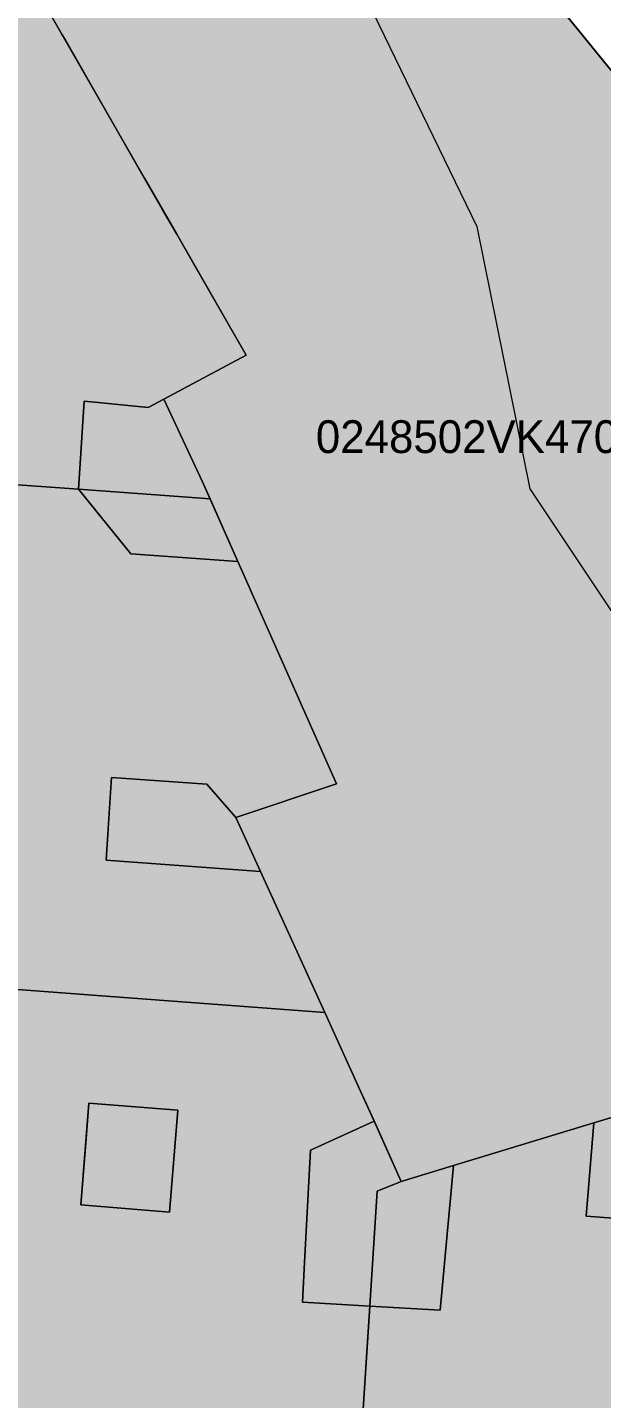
# Model space of a CAD drawing. Header units: metres. Extents: x -6 to 1255, y -2 to 532.
# Drawn here: x 487.59 to 505.1, y 215.1 to 256.9 of the extents above; entities that cross this region are included whole.
import ezdxf

# ---------------------------------------------------------------- set-up
doc = ezdxf.new("R2010")
doc.units = ezdxf.units.M
doc.header["$MEASUREMENT"] = 0
for name, color, linetype, lineweight, true_color in [('TPX_BUILDINGS', 7, 'CONTINUOUS', 0, 0x000000), ('TPX_BUILDINGS_HATCH', 7, 'CONTINUOUS', 0, 0xf0f0f0), ('TPX_BUILDINGS_SHADOWS_HATCH', 7, 'CONTINUOUS', 0, 0x000000), ('TPX_BUILDINGS_SHADOWS_OUTLINES', 7, 'CONTINUOUS', 0, 0x000000), ('TPX_CADASTRES', 7, 'CONTINUOUS', 0, 0x646464), ('TPX_CADASTRES_TEXT', 7, 'CONTINUOUS', 0, 0x000000), ('TPX_RELIEF_CONTOUR_LINES', 7, 'CONTINUOUS', 0, 0x969696)]:
    doc.layers.add(name, color=color, linetype=linetype, lineweight=lineweight, true_color=true_color)

msp = doc.modelspace()

# ---------------------------------------------------------------- hatches: boundary and pattern name
at = {"layer": 'TPX_BUILDINGS_HATCH'}
msp.add_hatch(color=256, dxfattribs=at).paths.add_polyline_path([(488.142, 270.539), (482.892, 266.69), (484.902, 263.189), (488.652, 256.679), (488.739, 256.528), (491.161, 252.299), (491.703, 251.36), (492.141, 250.599), (492.572, 249.85), (494.261, 246.909), (491.751, 245.569), (492.921, 243.069), (493.161, 242.529), (494.011, 240.619), (497.021, 233.839), (493.941, 232.809), (494.701, 231.169), (496.661, 226.869), (497.751, 224.469), (498.161, 223.559), (498.991, 221.719), (500.581, 222.199), (504.871, 223.499), (507.851, 224.399), (509.541, 224.969), (512.391, 225.929), (512.982, 226.127), (514.121, 226.509), (517.411, 227.619), (522.221, 226.679), (522.401, 227.619), (521.271, 228.949), (520.481, 232.349), (520.001, 234.389), (522.281, 234.869), (512.476, 246.905), (497.6, 265.168), (492.842, 271.009), (491.322, 272.879), (489.302, 271.389), (488.142, 270.539)])
h = msp.add_hatch(color=256, dxfattribs=at)
h.paths.add_polyline_path([(467.042, 247.48), (466.832, 244.46), (470.042, 244.221), (470.321, 244.2), (486.701, 242.999), (489.141, 242.819), (489.321, 245.509), (489.851, 245.459), (491.271, 245.309), (491.751, 245.569), (494.261, 246.909), (492.572, 249.85), (492.141, 250.599), (491.703, 251.36), (491.161, 252.299), (488.739, 256.528), (488.652, 256.679), (484.902, 263.189), (482.892, 266.69), (476.052, 261.67), (471.142, 258.06), (467.612, 255.47), (467.042, 247.48)])
h.paths.add_polyline_path([(476.182, 248.399), (476.412, 250.88), (477.652, 251.779), (478.542, 250.549), (479.852, 250.329), (481.022, 251.179), (481.032, 252.549), (480.212, 253.649), (483.542, 256.429), (487.131, 250.359), (486.971, 247.579), (476.182, 248.399)], flags=16)
h = msp.add_hatch(color=256, dxfattribs=at)
h.paths.add_polyline_path([(466.081, 233.84), (465.751, 229.19), (489.711, 227.389), (496.661, 226.869), (494.701, 231.169), (489.991, 231.509), (490.151, 234.029), (493.061, 233.829), (493.941, 232.809), (497.021, 233.839), (494.011, 240.619), (490.741, 240.849), (489.141, 242.819), (486.701, 242.999), (470.321, 244.2), (470.042, 244.221), (466.832, 244.46), (466.65, 241.89), (466.098, 234.08), (466.081, 233.84)])
h.paths.add_polyline_path([(474.781, 233.319), (474.851, 234.559), (476.401, 234.449), (477.501, 235.349), (477.601, 236.599), (476.641, 237.679), (475.111, 237.789), (475.221, 239.049), (486.541, 238.249), (486.131, 232.519), (474.781, 233.319)], flags=16)
h = msp.add_hatch(color=256, dxfattribs=at)
h.paths.add_polyline_path([(465.421, 224.509), (464.691, 214.109), (465.351, 214.029), (469.341, 213.569), (473.431, 213.129), (480.851, 212.329), (486.681, 211.689), (488.561, 211.489), (490.451, 211.289), (490.271, 209.489), (497.012, 208.811), (497.431, 208.769), (497.551, 210.539), (498.031, 217.919), (497.021, 217.979), (495.981, 218.039), (496.041, 219.249), (496.221, 222.669), (498.161, 223.559), (497.751, 224.469), (496.661, 226.869), (489.711, 227.389), (465.751, 229.19), (465.421, 224.509)])
h.paths.add_polyline_path([(474.031, 222.529), (474.131, 223.779), (485.491, 223.029), (485.171, 218.819), (476.031, 219.689), (476.451, 219.909), (476.571, 221.409), (475.411, 222.399), (474.031, 222.529)], flags=16)
h.paths.add_polyline_path([(489.221, 220.999), (489.461, 224.099), (492.181, 223.889), (491.921, 220.779), (489.221, 220.999)], flags=16)
h = msp.add_hatch(color=256, dxfattribs=at)
h.paths.add_polyline_path([(498.031, 217.919), (497.551, 210.539), (505.541, 209.649), (505.261, 207.979), (507.641, 207.739), (509.891, 207.519), (515.451, 206.949), (518.551, 206.639), (521.561, 206.329), (524.601, 206.029), (526.181, 205.869), (528.031, 205.679), (529.431, 205.539), (531.101, 215.919), (531.821, 220.369), (512.021, 223.929), (510.671, 222.979), (509.551, 222.189), (507.121, 220.479), (504.631, 220.659), (504.871, 223.499), (500.581, 222.199), (500.181, 217.789), (498.031, 217.919)])
h.paths.add_polyline_path([(510.421, 212.259), (511.361, 219.129), (520.791, 217.629), (521.061, 216.299), (519.531, 215.609), (519.301, 214.169), (520.571, 213.079), (521.821, 212.879), (521.551, 211.209), (510.421, 212.259)], flags=16)
at = {"layer": 'TPX_BUILDINGS_SHADOWS_HATCH'}
for points in [[(489.321, 245.509), (489.141, 242.819), (490.741, 240.849), (494.011, 240.619), (492.921, 243.069), (491.751, 245.569), (491.271, 245.309), (489.851, 245.459), (489.321, 245.509)], [(490.123, 233.581), (489.991, 231.509), (494.701, 231.169), (493.941, 232.809), (493.061, 233.829), (490.151, 234.029), (490.123, 233.581)], [(504.777, 222.385), (504.631, 220.659), (507.121, 220.479), (509.551, 222.189), (510.671, 222.979), (512.021, 223.929), (512.391, 225.929), (509.541, 224.969), (507.851, 224.399), (504.871, 223.499), (504.777, 222.385)], [(489.378, 223.026), (489.221, 220.999), (491.921, 220.779), (492.181, 223.889), (489.461, 224.099), (489.378, 223.026)], [(496.041, 219.249), (495.981, 218.039), (498.031, 217.919), (500.181, 217.789), (500.581, 222.199), (498.991, 221.719), (498.161, 223.559), (496.221, 222.669), (496.041, 219.249)]]:
    msp.add_hatch(color=256, dxfattribs=at).paths.add_polyline_path(points)

# ---------------------------------------------------------------- linework, layer by layer
at = {"layer": 'TPX_BUILDINGS', "elevation": 0.042}
for points in [[(467.042, 247.48), (466.832, 244.46), (470.042, 244.221), (470.321, 244.2), (486.701, 242.999), (489.141, 242.819), (489.321, 245.509), (489.851, 245.459), (491.271, 245.309), (491.751, 245.569), (494.261, 246.909), (492.572, 249.85), (492.141, 250.599), (491.703, 251.36), (491.161, 252.299), (488.739, 256.528), (488.652, 256.679), (484.902, 263.189), (482.892, 266.69), (476.052, 261.67), (471.142, 258.06), (467.612, 255.47)], [(466.081, 233.84), (465.751, 229.19), (489.711, 227.389), (496.661, 226.869), (494.701, 231.169), (489.991, 231.509), (490.151, 234.029), (493.061, 233.829), (493.941, 232.809), (497.021, 233.839), (494.011, 240.619), (490.741, 240.849), (489.141, 242.819), (486.701, 242.999), (470.321, 244.2), (470.042, 244.221), (466.832, 244.46), (466.65, 241.89), (466.098, 234.08)], [(465.421, 224.509), (464.691, 214.109), (465.351, 214.029), (469.341, 213.569), (473.431, 213.129), (480.851, 212.329), (486.681, 211.689), (488.561, 211.489), (490.451, 211.289), (490.271, 209.489), (497.012, 208.811), (497.431, 208.769), (497.551, 210.539), (498.031, 217.919), (497.021, 217.979), (495.981, 218.039), (496.041, 219.249), (496.221, 222.669), (498.161, 223.559), (497.751, 224.469), (496.661, 226.869), (489.711, 227.389), (465.751, 229.19)], [(489.221, 220.999), (489.461, 224.099), (492.181, 223.889), (491.921, 220.779)], [(498.031, 217.919), (497.551, 210.539), (505.541, 209.649), (505.261, 207.979), (507.641, 207.739), (509.891, 207.519), (515.451, 206.949), (518.551, 206.639), (521.561, 206.329), (524.601, 206.029), (526.181, 205.869), (528.031, 205.679), (529.431, 205.539), (531.101, 215.919), (531.821, 220.369), (512.021, 223.929), (510.671, 222.979), (509.551, 222.189), (507.121, 220.479), (504.631, 220.659), (504.871, 223.499), (500.581, 222.199), (500.181, 217.789)]]:
    msp.add_lwpolyline(points, close=True, dxfattribs=at)
for points in [[(512.476, 246.905), (497.6, 265.168)], [(484.902, 263.189), (488.652, 256.679), (488.739, 256.528), (491.161, 252.299), (491.703, 251.36), (492.141, 250.599), (492.572, 249.85), (494.261, 246.909), (491.751, 245.569), (492.921, 243.069), (493.161, 242.529), (494.011, 240.619), (497.021, 233.839), (493.941, 232.809), (494.701, 231.169), (496.661, 226.869), (497.751, 224.469), (498.161, 223.559), (498.991, 221.719), (500.581, 222.199), (504.871, 223.499), (507.851, 224.399)]]:
    msp.add_lwpolyline(points, dxfattribs=at)
at = {"layer": 'TPX_BUILDINGS_SHADOWS_OUTLINES', "elevation": 0.039}
msp.add_lwpolyline([(464.691, 214.109), (465.421, 224.509), (465.751, 229.19), (466.081, 233.84), (466.65, 241.89), (466.832, 244.46), (467.042, 247.48), (467.612, 255.47), (471.142, 258.06), (476.052, 261.67), (482.892, 266.69), (488.142, 270.539), (489.302, 271.389), (491.322, 272.879), (492.842, 271.009), (497.064, 265.826), (512.476, 246.905)], dxfattribs=at)
for points in [[(489.321, 245.509), (489.141, 242.819), (490.741, 240.849), (494.011, 240.619), (492.921, 243.069), (491.751, 245.569), (491.271, 245.309), (489.851, 245.459)], [(490.123, 233.581), (489.991, 231.509), (494.701, 231.169), (493.941, 232.809), (493.061, 233.829), (490.151, 234.029)], [(504.777, 222.385), (504.631, 220.659), (507.121, 220.479), (509.551, 222.189), (510.671, 222.979), (512.021, 223.929), (512.391, 225.929), (509.541, 224.969), (507.851, 224.399), (504.871, 223.499)], [(489.378, 223.026), (489.221, 220.999), (491.921, 220.779), (492.181, 223.889), (489.461, 224.099)], [(496.041, 219.249), (495.981, 218.039), (498.031, 217.919), (500.181, 217.789), (500.581, 222.199), (498.991, 221.719), (498.161, 223.559), (496.221, 222.669)]]:
    msp.add_lwpolyline(points, close=True, dxfattribs=at)
at = {"layer": 'TPX_CADASTRES', "elevation": 0.024}
msp.add_lwpolyline([(522.281, 234.869), (492.842, 271.01), (491.322, 272.88), (489.302, 271.39), (482.892, 266.69), (484.902, 263.19), (488.652, 256.68), (491.161, 252.3), (492.141, 250.6), (494.261, 246.91), (491.751, 245.57), (492.921, 243.07), (493.161, 242.53), (494.011, 240.62), (497.021, 233.84), (493.941, 232.81), (494.701, 231.17), (496.661, 226.87), (497.751, 224.47), (498.161, 223.56), (498.991, 221.72), (500.581, 222.2), (504.871, 223.5), (507.851, 224.399)], dxfattribs=at)
for points in [[(467.042, 247.48), (466.832, 244.46), (470.321, 244.2), (486.701, 243), (489.141, 242.82), (493.161, 242.53), (492.921, 243.07), (491.751, 245.57), (494.261, 246.91), (492.141, 250.6), (491.161, 252.3), (488.652, 256.68), (484.902, 263.19), (482.892, 266.69), (476.052, 261.67), (471.142, 258.06), (467.612, 255.47)], [(466.081, 233.84), (465.751, 229.19), (489.711, 227.39), (496.661, 226.87), (494.701, 231.17), (493.941, 232.81), (497.021, 233.84), (494.011, 240.62), (493.161, 242.53), (489.141, 242.82), (486.701, 243), (470.321, 244.2), (466.832, 244.46)], [(465.421, 224.51), (464.691, 214.11), (465.351, 214.03), (469.341, 213.57), (473.431, 213.13), (480.851, 212.33), (486.681, 211.69), (488.561, 211.49), (490.451, 211.29), (490.271, 209.49), (497.431, 208.77), (497.551, 210.54), (498.031, 217.92), (498.261, 221.42), (498.991, 221.72), (498.161, 223.56), (497.751, 224.47), (496.661, 226.87), (489.711, 227.39), (465.751, 229.19)], [(497.551, 210.54), (497.431, 208.77), (505.261, 207.979), (507.641, 207.739), (509.891, 207.519), (515.451, 206.949), (518.551, 206.639), (521.561, 206.329), (524.601, 206.029), (526.181, 205.869), (528.031, 205.679), (529.431, 205.539), (531.101, 215.919), (531.821, 220.369), (512.021, 223.929), (510.671, 222.979), (509.541, 224.969), (507.851, 224.399), (504.871, 223.5), (500.581, 222.2), (498.991, 221.72), (498.261, 221.42), (498.031, 217.92)]]:
    msp.add_lwpolyline(points, close=True, dxfattribs=at)
at = {"layer": 'TPX_RELIEF_CONTOUR_LINES', "elevation": 0.045}
msp.add_lwpolyline([(493.762, 292.803), (492.562, 292.053), (492.229, 290.805), (489.668, 286.807), (491.472, 284.809), (491.963, 282.81), (495.726, 276.814), (496.251, 272.817), (495.393, 270.818), (494.913, 266.821), (495.478, 262.823), (501.293, 250.831), (502.916, 242.837), (505.583, 238.84)], dxfattribs=at)

# ---------------------------------------------------------------- texts
at = {"layer": 'TPX_CADASTRES_TEXT'}
msp.add_text('0248502VK4704G', height=1, dxfattribs=at).set_placement((496.387, 243.924, 0.024))

doc.saveas('drawing.dxf')
